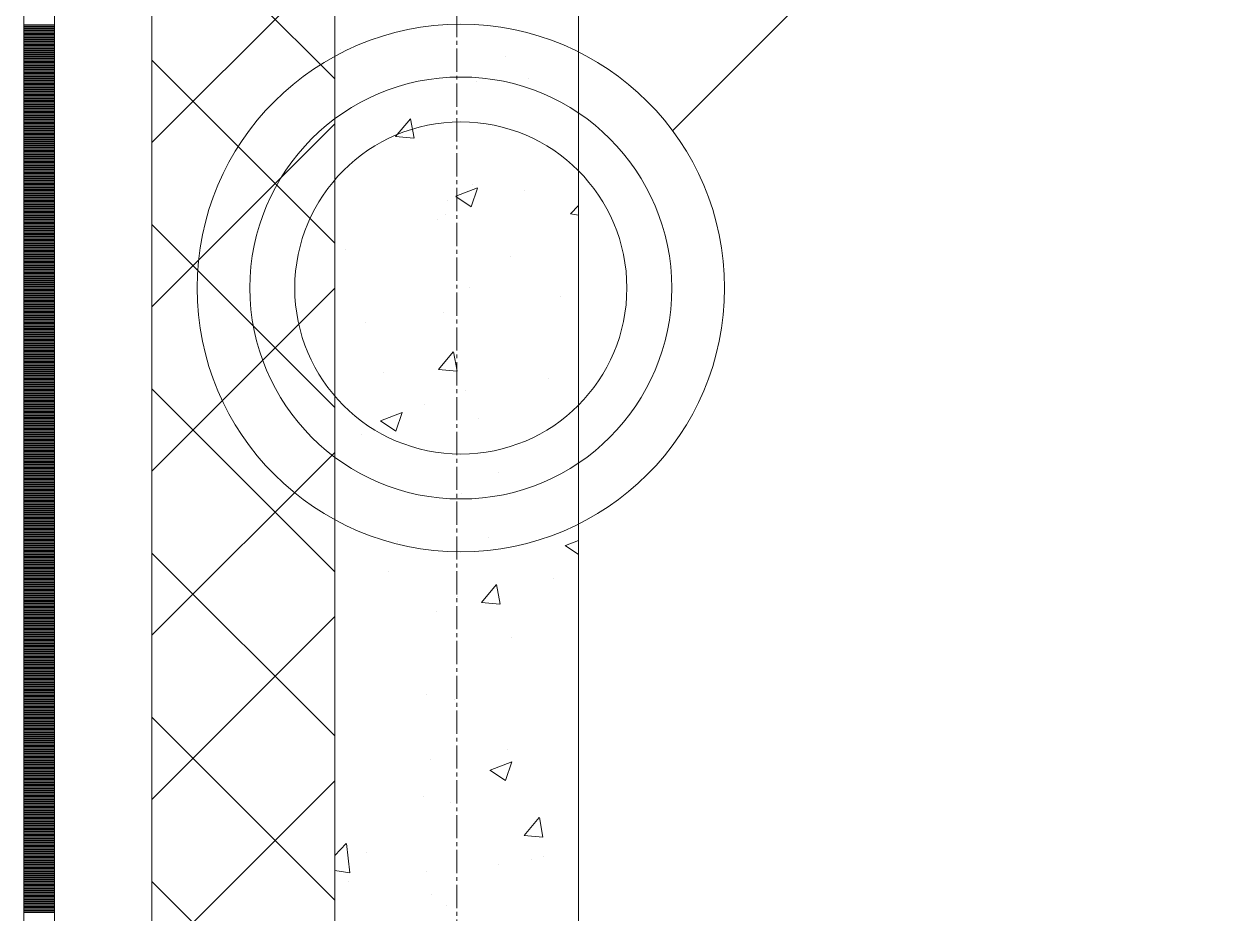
# Model space of a CAD drawing. Header units: millimetres. Extents: x 538266 to 1167394, y 114608 to 637157.
# Drawn here: x 828883 to 829864, y 137742 to 138472 of the extents above; entities that cross this region are included whole.
import ezdxf
from ezdxf.enums import TextEntityAlignment as Align

# ---------------------------------------------------------------- set-up
doc = ezdxf.new("R2010")
doc.units = ezdxf.units.MM
doc.linetypes.add('CENTER2', pattern=[28.575, 19.05, -3.175, 3.175, -3.175])
doc.linetypes.add('DASHED', pattern=[19.05, 12.7, -6.35])
doc.layers.get('Defpoints').update_dxf_attribs({"color": 140})
doc.layers.add('АР_Делит', color=120, linetype='Continuous', lineweight=0, plot=False)
for name, color, linetype, lineweight in [('АР_Стены ПЕНОблок', 52, 'Continuous', 20), ('АР_Тонкая', 254, 'Continuous', 5), ('АР_Утеплитель', 31, 'Continuous', 0), ('АР_Штриховка', 8, 'Continuous', 0)]:
    doc.layers.add(name, color=color, linetype=linetype, lineweight=lineweight)
doc.layers.add('РД_Оси_100', color=7, linetype='Continuous', lineweight=0, true_color=0x525252)
doc.layers.add('ФВ-5', color=7, linetype='Continuous')
doc.styles.add('style1', font='ARIALN.TTF')

# ---------------------------------------------------------------- blocks, each defined once
blk = doc.blocks.new('2_этаж')
at = {"layer": 'АР_Делит', "color": 18, "true_color": 0x000000}
for radius in [216.34, 173.04, 136.21]:
    blk.add_circle((672876.96, 138255.17), radius, dxfattribs=at)
at = {"layer": 'АР_Стены ПЕНОблок', "color": 18, "linetype": 'Continuous', "lineweight": 20, "true_color": 0x000000}
for p, q in [((672773.57, 213213.25), (672773.57, 137013.25)), ((672973.57, 137013.25), (672973.57, 213213.25))]:
    blk.add_line(p, q, dxfattribs=at)
at = {"layer": 'АР_Тонкая', "color": 18, "linetype": 'Continuous', "lineweight": 5, "true_color": 0x000000}
for p, q in [((672518.57, 213213.25), (672518.57, 137013.25)), ((672543.57, 213213.25), (672543.57, 137013.25)), ((672543.57, 137013.25), (672543.57, 213213.25)), ((672623.57, 137013.25), (672623.57, 213213.25))]:
    blk.add_line(p, q, dxfattribs=at)
at = {"layer": 'АР_Утеплитель', "color": 18, "linetype": 'Continuous', "lineweight": 0, "true_color": 0x000000}
for p, q in [((672623.57, 213213.25), (672623.57, 137013.25)), ((672773.57, 137013.25), (672773.57, 213213.25))]:
    blk.add_line(p, q, dxfattribs=at)
at = {"layer": 'АР_Штриховка', "color": 18, "linetype": 'Continuous', "lineweight": 0, "true_color": 0x000000}
for p, q in [((672773.57, 138426.62), (672623.57, 138576.62)), ((672623.57, 138374.48), (672773.57, 138524.48)), ((672518.57, 138471), (672543.57, 138471)), ((672518.57, 138470), (672543.57, 138470)), ((672518.57, 138469), (672543.57, 138469)), ((672518.57, 138468), (672543.57, 138468)), ((672518.57, 138467), (672543.57, 138467)), ((672518.57, 138466), (672543.57, 138466)), ((672518.57, 138465), (672543.57, 138465)), ((672518.57, 138464), (672543.57, 138464)), ((672518.57, 138463), (672543.57, 138463)), ((672518.57, 138462), (672543.57, 138462)), ((672518.57, 138461), (672543.57, 138461)), ((672518.57, 138460), (672543.57, 138460)), ((672518.57, 138459), (672543.57, 138459)), ((672518.57, 138458), (672543.57, 138458)), ((672518.57, 138457), (672543.57, 138457)), ((672518.57, 138456), (672543.57, 138456)), ((672518.57, 138455), (672543.57, 138455)), ((672518.57, 138454), (672543.57, 138454)), ((672518.57, 138453), (672543.57, 138453)), ((672518.57, 138452), (672543.57, 138452)), ((672518.57, 138451), (672543.57, 138451)), ((672518.57, 138450), (672543.57, 138450)), ((672518.57, 138449), (672543.57, 138449)), ((672518.57, 138448), (672543.57, 138448)), ((672518.57, 138447), (672543.57, 138447)), ((672777.97, 138450.9), (672777.97, 138450.9)), ((672518.57, 138446), (672543.57, 138446)), ((672518.57, 138445), (672543.57, 138445)), ((672518.57, 138444), (672543.57, 138444)), ((672518.57, 138443), (672543.57, 138443)), ((672518.57, 138442), (672543.57, 138442)), ((672518.57, 138441), (672543.57, 138441)), ((672518.57, 138440), (672543.57, 138440)), ((672518.57, 138439), (672543.57, 138439)), ((672518.57, 138438), (672543.57, 138438)), ((672518.57, 138437), (672543.57, 138437)), ((672773.57, 138291.91), (672623.57, 138441.91)), ((672913.56, 138445.17), (672913.56, 138445.17)), ((672518.57, 138436), (672543.57, 138436)), ((672518.57, 138435), (672543.57, 138435)), ((672518.57, 138434), (672543.57, 138434)), ((672518.57, 138433), (672543.57, 138433)), ((672518.57, 138432), (672543.57, 138432)), ((672518.57, 138431), (672543.57, 138431)), ((672518.57, 138430), (672543.57, 138430)), ((672518.57, 138429), (672543.57, 138429)), ((672518.57, 138428), (672543.57, 138428)), ((672518.57, 138427), (672543.57, 138427)), ((672932.47, 138427.32), (672932.47, 138427.32)), ((672518.57, 138426), (672543.57, 138426)), ((672518.57, 138425), (672543.57, 138425)), ((672518.57, 138424), (672543.57, 138424)), ((672518.57, 138423), (672543.57, 138423)), ((672518.57, 138422), (672543.57, 138422)), ((672518.57, 138421), (672543.57, 138421)), ((672518.57, 138420), (672543.57, 138420)), ((672518.57, 138419), (672543.57, 138419)), ((672518.57, 138418), (672543.57, 138418)), ((672518.57, 138417), (672543.57, 138417)), ((672889.96, 138424.82), (672889.96, 138424.82)), ((672908.97, 138425.41), (672908.97, 138425.41)), ((672518.57, 138416), (672543.57, 138416)), ((672518.57, 138415), (672543.57, 138415)), ((672518.57, 138414), (672543.57, 138414)), ((672518.57, 138413), (672543.57, 138413)), ((672518.57, 138412), (672543.57, 138412)), ((672518.57, 138411), (672543.57, 138411)), ((672518.57, 138410), (672543.57, 138410)), ((672518.57, 138409), (672543.57, 138409)), ((672518.57, 138408), (672543.57, 138408)), ((672518.57, 138407), (672543.57, 138407)), ((672518.57, 138406), (672543.57, 138406)), ((672518.57, 138405), (672543.57, 138405)), ((672518.57, 138404), (672543.57, 138404)), ((672518.57, 138403), (672543.57, 138403)), ((672518.57, 138402), (672543.57, 138402)), ((672518.57, 138401), (672543.57, 138401)), ((672518.57, 138400), (672543.57, 138400)), ((672518.57, 138399), (672543.57, 138399)), ((672518.57, 138398), (672543.57, 138398)), ((672518.57, 138397), (672543.57, 138397)), ((672518.57, 138396), (672543.57, 138396)), ((672518.57, 138395), (672543.57, 138395)), ((672518.57, 138394), (672543.57, 138394)), ((672518.57, 138393), (672543.57, 138393)), ((672518.57, 138392), (672543.57, 138392)), ((672518.57, 138391), (672543.57, 138391)), ((672518.57, 138390), (672543.57, 138390)), ((672518.57, 138389), (672543.57, 138389)), ((672518.57, 138388), (672543.57, 138388)), ((672623.57, 138239.78), (672773.57, 138389.78)), ((672823.32, 138379.36), (672835.57, 138393.96)), ((672838.63, 138378.06), (672835.69, 138393.98)), ((672518.57, 138387), (672543.57, 138387)), ((672518.57, 138386), (672543.57, 138386)), ((672518.57, 138385), (672543.57, 138385)), ((672518.57, 138384), (672543.57, 138384)), ((672518.57, 138383), (672543.57, 138383)), ((672518.57, 138382), (672543.57, 138382)), ((672518.57, 138381), (672543.57, 138381)), ((672518.57, 138380), (672543.57, 138380)), ((672518.57, 138379), (672543.57, 138379)), ((672518.57, 138378), (672543.57, 138378)), ((672823.32, 138379.36), (672838.5, 138378.03)), ((672518.57, 138377), (672543.57, 138377)), ((672518.57, 138376), (672543.57, 138376)), ((672518.57, 138375), (672543.57, 138375)), ((672518.57, 138374), (672543.57, 138374)), ((672518.57, 138373), (672543.57, 138373)), ((672518.57, 138372), (672543.57, 138372)), ((672518.57, 138371), (672543.57, 138371)), ((672518.57, 138370), (672543.57, 138370)), ((672518.57, 138369), (672543.57, 138369)), ((672518.57, 138368), (672543.57, 138368)), ((672518.57, 138367), (672543.57, 138367)), ((672518.57, 138366), (672543.57, 138366)), ((672518.57, 138365), (672543.57, 138365)), ((672518.57, 138364), (672543.57, 138364)), ((672518.57, 138363), (672543.57, 138363)), ((672518.57, 138362), (672543.57, 138362)), ((672518.57, 138361), (672543.57, 138361)), ((672518.57, 138360), (672543.57, 138360)), ((672518.57, 138359), (672543.57, 138359)), ((672518.57, 138358), (672543.57, 138358)), ((672518.57, 138357), (672543.57, 138357)), ((672518.57, 138356), (672543.57, 138356)), ((672518.57, 138355), (672543.57, 138355)), ((672518.57, 138354), (672543.57, 138354)), ((672518.57, 138353), (672543.57, 138353)), ((672518.57, 138352), (672543.57, 138352)), ((672518.57, 138351), (672543.57, 138351)), ((672518.57, 138350), (672543.57, 138350)), ((672518.57, 138349), (672543.57, 138349)), ((672518.57, 138348), (672543.57, 138348)), ((672518.57, 138347), (672543.57, 138347)), ((672518.57, 138346), (672543.57, 138346)), ((672518.57, 138345), (672543.57, 138345)), ((672518.57, 138344), (672543.57, 138344)), ((672518.57, 138343), (672543.57, 138343)), ((672518.57, 138342), (672543.57, 138342)), ((672518.57, 138341), (672543.57, 138341)), ((672518.57, 138340), (672543.57, 138340)), ((672518.57, 138339), (672543.57, 138339)), ((672886.87, 138340.27), (672886.87, 138340.27)), ((672518.57, 138338), (672543.57, 138338)), ((672518.57, 138337), (672543.57, 138337)), ((672518.57, 138336), (672543.57, 138336)), ((672518.57, 138335), (672543.57, 138335)), ((672518.57, 138334), (672543.57, 138334)), ((672518.57, 138333), (672543.57, 138333)), ((672518.57, 138332), (672543.57, 138332)), ((672518.57, 138331), (672543.57, 138331)), ((672518.57, 138330), (672543.57, 138330)), ((672518.57, 138329), (672543.57, 138329)), ((672872.87, 138330.32), (672885.5, 138321.8)), ((672872.92, 138330.44), (672890.71, 138337.27)), ((672885.51, 138321.79), (672890.66, 138337.14)), ((672929.24, 138335.51), (672929.24, 138335.51)), ((672518.57, 138328), (672543.57, 138328)), ((672518.57, 138327), (672543.57, 138327)), ((672518.57, 138326), (672543.57, 138326)), ((672518.57, 138325), (672543.57, 138325)), ((672518.57, 138324), (672543.57, 138324)), ((672518.57, 138323), (672543.57, 138323)), ((672518.57, 138322), (672543.57, 138322)), ((672518.57, 138321), (672543.57, 138321)), ((672518.57, 138320), (672543.57, 138320)), ((672518.57, 138319), (672543.57, 138319)), ((672865.65, 138327.14), (672865.65, 138327.14)), ((672966.97, 138315.94), (672973.57, 138322.82)), ((672518.57, 138318), (672543.57, 138318)), ((672518.57, 138317), (672543.57, 138317)), ((672518.57, 138316), (672543.57, 138316)), ((672518.57, 138315), (672543.57, 138315)), ((672518.57, 138314), (672543.57, 138314)), ((672518.57, 138313), (672543.57, 138313)), ((672518.57, 138312), (672543.57, 138312)), ((672518.57, 138311), (672543.57, 138311)), ((672518.57, 138310), (672543.57, 138310)), ((672857.85, 138311.09), (672857.85, 138311.09)), ((672864.1, 138315.38), (672864.1, 138315.38)), ((672967, 138315.88), (672973.57, 138314.86)), ((672518.57, 138309), (672543.57, 138309)), ((672518.57, 138308), (672543.57, 138308)), ((672518.57, 138307), (672543.57, 138307)), ((672518.57, 138306), (672543.57, 138306)), ((672518.57, 138305), (672543.57, 138305)), ((672518.57, 138304), (672543.57, 138304)), ((672518.57, 138303), (672543.57, 138303)), ((672518.57, 138302), (672543.57, 138302)), ((672518.57, 138301), (672543.57, 138301)), ((672518.57, 138300), (672543.57, 138300)), ((672773.57, 138157.21), (672623.57, 138307.21)), ((672518.57, 138299), (672543.57, 138299)), ((672518.57, 138298), (672543.57, 138298)), ((672518.57, 138297), (672543.57, 138297)), ((672518.57, 138296), (672543.57, 138296)), ((672518.57, 138295), (672543.57, 138295)), ((672518.57, 138294), (672543.57, 138294)), ((672518.57, 138293), (672543.57, 138293)), ((672518.57, 138292), (672543.57, 138292)), ((672518.57, 138291), (672543.57, 138291)), ((672518.57, 138290), (672543.57, 138290)), ((672518.57, 138289), (672543.57, 138289)), ((672518.57, 138288), (672543.57, 138288)), ((672518.57, 138287), (672543.57, 138287)), ((672518.57, 138286), (672543.57, 138286)), ((672518.57, 138285), (672543.57, 138285)), ((672518.57, 138284), (672543.57, 138284)), ((672518.57, 138283), (672543.57, 138283)), ((672518.57, 138282), (672543.57, 138282)), ((672518.57, 138281), (672543.57, 138281)), ((672518.57, 138280), (672543.57, 138280)), ((672782.06, 138286.99), (672782.06, 138286.99)), ((672917.65, 138281.26), (672917.65, 138281.26)), ((672518.57, 138279), (672543.57, 138279)), ((672518.57, 138278), (672543.57, 138278)), ((672518.57, 138277), (672543.57, 138277)), ((672518.57, 138276), (672543.57, 138276)), ((672518.57, 138275), (672543.57, 138275)), ((672518.57, 138274), (672543.57, 138274)), ((672518.57, 138273), (672543.57, 138273)), ((672518.57, 138272), (672543.57, 138272)), ((672518.57, 138271), (672543.57, 138271)), ((672518.57, 138270), (672543.57, 138270)), ((672518.57, 138269), (672543.57, 138269)), ((672518.57, 138268), (672543.57, 138268)), ((672518.57, 138267), (672543.57, 138267)), ((672518.57, 138266), (672543.57, 138266)), ((672518.57, 138265), (672543.57, 138265)), ((672518.57, 138264), (672543.57, 138264)), ((672518.57, 138263), (672543.57, 138263)), ((672518.57, 138262), (672543.57, 138262)), ((672518.57, 138261), (672543.57, 138261)), ((672518.57, 138260), (672543.57, 138260)), ((672518.57, 138259), (672543.57, 138259)), ((672518.57, 138258), (672543.57, 138258)), ((672518.57, 138257), (672543.57, 138257)), ((672518.57, 138256), (672543.57, 138256)), ((672518.57, 138255), (672543.57, 138255)), ((672518.57, 138254), (672543.57, 138254)), ((672518.57, 138253), (672543.57, 138253)), ((672518.57, 138252), (672543.57, 138252)), ((672518.57, 138251), (672543.57, 138251)), ((672623.57, 138105.07), (672773.57, 138255.07)), ((672883.78, 138255.71), (672883.78, 138255.71)), ((672518.57, 138250), (672543.57, 138250)), ((672518.57, 138249), (672543.57, 138249)), ((672518.57, 138248), (672543.57, 138248)), ((672518.57, 138247), (672543.57, 138247)), ((672518.57, 138246), (672543.57, 138246)), ((672518.57, 138245), (672543.57, 138245)), ((672518.57, 138244), (672543.57, 138244)), ((672518.57, 138243), (672543.57, 138243)), ((672518.57, 138242), (672543.57, 138242)), ((672518.57, 138241), (672543.57, 138241)), ((672958.62, 138248), (672958.62, 138248)), ((672518.57, 138240), (672543.57, 138240)), ((672518.57, 138239), (672543.57, 138239)), ((672518.57, 138238), (672543.57, 138238)), ((672518.57, 138237), (672543.57, 138237)), ((672518.57, 138236), (672543.57, 138236)), ((672518.57, 138235), (672543.57, 138235)), ((672518.57, 138234), (672543.57, 138234)), ((672518.57, 138233), (672543.57, 138233)), ((672518.57, 138232), (672543.57, 138232)), ((672518.57, 138231), (672543.57, 138231)), ((672862.42, 138235.33), (672862.42, 138235.33)), ((672518.57, 138230), (672543.57, 138230)), ((672518.57, 138229), (672543.57, 138229)), ((672518.57, 138228), (672543.57, 138228)), ((672518.57, 138227), (672543.57, 138227)), ((672518.57, 138226), (672543.57, 138226)), ((672518.57, 138225), (672543.57, 138225)), ((672518.57, 138224), (672543.57, 138224)), ((672518.57, 138223), (672543.57, 138223)), ((672518.57, 138222), (672543.57, 138222)), ((672518.57, 138221), (672543.57, 138221)), ((672798.83, 138226.96), (672798.83, 138226.96)), ((672518.57, 138220), (672543.57, 138220)), ((672518.57, 138219), (672543.57, 138219)), ((672518.57, 138218), (672543.57, 138218)), ((672518.57, 138217), (672543.57, 138217)), ((672518.57, 138216), (672543.57, 138216)), ((672518.57, 138215), (672543.57, 138215)), ((672518.57, 138214), (672543.57, 138214)), ((672518.57, 138213), (672543.57, 138213)), ((672518.57, 138212), (672543.57, 138212)), ((672518.57, 138211), (672543.57, 138211)), ((672518.57, 138210), (672543.57, 138210)), ((672518.57, 138209), (672543.57, 138209)), ((672518.57, 138208), (672543.57, 138208)), ((672518.57, 138207), (672543.57, 138207)), ((672518.57, 138206), (672543.57, 138206)), ((672518.57, 138205), (672543.57, 138205)), ((672518.57, 138204), (672543.57, 138204)), ((672518.57, 138203), (672543.57, 138203)), ((672518.57, 138202), (672543.57, 138202)), ((672858.56, 138188.31), (672870.81, 138202.9)), ((672873.87, 138187), (672870.94, 138202.92)), ((672518.57, 138201), (672543.57, 138201)), ((672518.57, 138200), (672543.57, 138200)), ((672518.57, 138199), (672543.57, 138199)), ((672518.57, 138198), (672543.57, 138198)), ((672518.57, 138197), (672543.57, 138197)), ((672518.57, 138196), (672543.57, 138196)), ((672518.57, 138195), (672543.57, 138195)), ((672518.57, 138194), (672543.57, 138194)), ((672518.57, 138193), (672543.57, 138193)), ((672518.57, 138192), (672543.57, 138192)), ((672518.57, 138191), (672543.57, 138191)), ((672518.57, 138190), (672543.57, 138190)), ((672518.57, 138189), (672543.57, 138189)), ((672518.57, 138188), (672543.57, 138188)), ((672518.57, 138187), (672543.57, 138187)), ((672518.57, 138186), (672543.57, 138186)), ((672518.57, 138185), (672543.57, 138185)), ((672518.57, 138184), (672543.57, 138184)), ((672518.57, 138183), (672543.57, 138183)), ((672518.57, 138182), (672543.57, 138182)), ((672813.57, 138186.27), (672813.57, 138186.27)), ((672858.56, 138188.3), (672873.75, 138186.97)), ((672518.57, 138181), (672543.57, 138181)), ((672518.57, 138180), (672543.57, 138180)), ((672518.57, 138179), (672543.57, 138179)), ((672518.57, 138178), (672543.57, 138178)), ((672518.57, 138177), (672543.57, 138177)), ((672518.57, 138176), (672543.57, 138176)), ((672518.57, 138175), (672543.57, 138175)), ((672518.57, 138174), (672543.57, 138174)), ((672518.57, 138173), (672543.57, 138173)), ((672518.57, 138172), (672543.57, 138172)), ((672773.57, 138022.51), (672623.57, 138172.51)), ((672949.16, 138180.54), (672949.16, 138180.54)), ((672518.57, 138171), (672543.57, 138171)), ((672518.57, 138170), (672543.57, 138170)), ((672518.57, 138169), (672543.57, 138169)), ((672518.57, 138168), (672543.57, 138168)), ((672518.57, 138167), (672543.57, 138167)), ((672518.57, 138166), (672543.57, 138166)), ((672518.57, 138165), (672543.57, 138165)), ((672518.57, 138164), (672543.57, 138164)), ((672518.57, 138163), (672543.57, 138163)), ((672518.57, 138162), (672543.57, 138162)), ((672880.69, 138171.16), (672880.69, 138171.16)), ((672518.57, 138161), (672543.57, 138161)), ((672518.57, 138160), (672543.57, 138160)), ((672518.57, 138159), (672543.57, 138159)), ((672518.57, 138158), (672543.57, 138158)), ((672518.57, 138157), (672543.57, 138157)), ((672518.57, 138156), (672543.57, 138156)), ((672518.57, 138155), (672543.57, 138155)), ((672518.57, 138154), (672543.57, 138154)), ((672518.57, 138153), (672543.57, 138153)), ((672811.12, 138146.25), (672828.91, 138153.08)), ((672823.71, 138137.61), (672828.86, 138152.96)), ((672847.36, 138159.54), (672847.36, 138159.54)), ((672518.57, 138152), (672543.57, 138152)), ((672518.57, 138151), (672543.57, 138151)), ((672518.57, 138150), (672543.57, 138150)), ((672518.57, 138149), (672543.57, 138149)), ((672518.57, 138148), (672543.57, 138148)), ((672518.57, 138147), (672543.57, 138147)), ((672518.57, 138146), (672543.57, 138146)), ((672518.57, 138145), (672543.57, 138145)), ((672518.57, 138144), (672543.57, 138144)), ((672518.57, 138143), (672543.57, 138143)), ((672811.07, 138146.13), (672823.7, 138137.61)), ((672891.8, 138147.81), (672891.8, 138147.81)), ((672518.57, 138142), (672543.57, 138142)), ((672518.57, 138141), (672543.57, 138141)), ((672518.57, 138140), (672543.57, 138140)), ((672518.57, 138139), (672543.57, 138139)), ((672518.57, 138138), (672543.57, 138138)), ((672518.57, 138137), (672543.57, 138137)), ((672518.57, 138136), (672543.57, 138136)), ((672518.57, 138135), (672543.57, 138135)), ((672518.57, 138134), (672543.57, 138134)), ((672518.57, 138133), (672543.57, 138133)), ((672795.6, 138135.15), (672795.6, 138135.15)), ((672518.57, 138132), (672543.57, 138132)), ((672518.57, 138131), (672543.57, 138131)), ((672518.57, 138130), (672543.57, 138130)), ((672518.57, 138129), (672543.57, 138129)), ((672518.57, 138128), (672543.57, 138128)), ((672518.57, 138127), (672543.57, 138127)), ((672518.57, 138126), (672543.57, 138126)), ((672518.57, 138125), (672543.57, 138125)), ((672518.57, 138124), (672543.57, 138124)), ((672518.57, 138123), (672543.57, 138123)), ((672518.57, 138122), (672543.57, 138122)), ((672518.57, 138121), (672543.57, 138121)), ((672518.57, 138120), (672543.57, 138120)), ((672518.57, 138119), (672543.57, 138119)), ((672518.57, 138118), (672543.57, 138118)), ((672518.57, 138117), (672543.57, 138117)), ((672518.57, 138116), (672543.57, 138116)), ((672518.57, 138115), (672543.57, 138115)), ((672518.57, 138114), (672543.57, 138114)), ((672518.57, 138113), (672543.57, 138113)), ((672623.57, 137970.37), (672773.57, 138120.37)), ((672518.57, 138112), (672543.57, 138112)), ((672518.57, 138111), (672543.57, 138111)), ((672518.57, 138110), (672543.57, 138110)), ((672518.57, 138109), (672543.57, 138109)), ((672518.57, 138108), (672543.57, 138108)), ((672518.57, 138107), (672543.57, 138107)), ((672518.57, 138106), (672543.57, 138106)), ((672518.57, 138105), (672543.57, 138105)), ((672518.57, 138104), (672543.57, 138104)), ((672518.57, 138103), (672543.57, 138103)), ((672908.22, 138103.77), (672908.22, 138103.77)), ((672518.57, 138102), (672543.57, 138102)), ((672518.57, 138101), (672543.57, 138101)), ((672518.57, 138100), (672543.57, 138100)), ((672518.57, 138099), (672543.57, 138099)), ((672518.57, 138098), (672543.57, 138098)), ((672518.57, 138097), (672543.57, 138097)), ((672518.57, 138096), (672543.57, 138096)), ((672518.57, 138095), (672543.57, 138095)), ((672518.57, 138094), (672543.57, 138094)), ((672518.57, 138093), (672543.57, 138093)), ((672518.57, 138092), (672543.57, 138092)), ((672518.57, 138091), (672543.57, 138091)), ((672518.57, 138090), (672543.57, 138090)), ((672518.57, 138089), (672543.57, 138089)), ((672518.57, 138088), (672543.57, 138088)), ((672518.57, 138087), (672543.57, 138087)), ((672518.57, 138086), (672543.57, 138086)), ((672518.57, 138085), (672543.57, 138085)), ((672518.57, 138084), (672543.57, 138084)), ((672877.6, 138086.6), (672877.6, 138086.6)), ((672518.57, 138083), (672543.57, 138083)), ((672518.57, 138082), (672543.57, 138082)), ((672518.57, 138081), (672543.57, 138081)), ((672518.57, 138080), (672543.57, 138080)), ((672518.57, 138079), (672543.57, 138079)), ((672518.57, 138078), (672543.57, 138078)), ((672518.57, 138077), (672543.57, 138077)), ((672518.57, 138076), (672543.57, 138076)), ((672518.57, 138075), (672543.57, 138075)), ((672518.57, 138074), (672543.57, 138074)), ((672518.57, 138073), (672543.57, 138073)), ((672518.57, 138072), (672543.57, 138072)), ((672518.57, 138071), (672543.57, 138071)), ((672518.57, 138070), (672543.57, 138070)), ((672518.57, 138069), (672543.57, 138069)), ((672518.57, 138068), (672543.57, 138068)), ((672518.57, 138067), (672543.57, 138067)), ((672518.57, 138066), (672543.57, 138066)), ((672518.57, 138065), (672543.57, 138065)), ((672518.57, 138064), (672543.57, 138064)), ((672518.57, 138063), (672543.57, 138063)), ((672518.57, 138062), (672543.57, 138062)), ((672518.57, 138061), (672543.57, 138061)), ((672518.57, 138060), (672543.57, 138060)), ((672518.57, 138059), (672543.57, 138059)), ((672518.57, 138058), (672543.57, 138058)), ((672518.57, 138057), (672543.57, 138057)), ((672518.57, 138056), (672543.57, 138056)), ((672518.57, 138055), (672543.57, 138055)), ((672518.57, 138054), (672543.57, 138054)), ((672518.57, 138053), (672543.57, 138053)), ((672518.57, 138052), (672543.57, 138052)), ((672518.57, 138051), (672543.57, 138051)), ((672518.57, 138050), (672543.57, 138050)), ((672518.57, 138049), (672543.57, 138049)), ((672518.57, 138048), (672543.57, 138048)), ((672518.57, 138047), (672543.57, 138047)), ((672518.57, 138046), (672543.57, 138046)), ((672518.57, 138045), (672543.57, 138045)), ((672824.98, 138047.63), (672824.98, 138047.63)), ((672899.69, 138050.74), (672899.69, 138050.74)), ((672962.74, 138043.99), (672973.57, 138048.15)), ((672518.57, 138044), (672543.57, 138044)), ((672518.57, 138043), (672543.57, 138043)), ((672518.57, 138042), (672543.57, 138042)), ((672518.57, 138041), (672543.57, 138041)), ((672518.57, 138040), (672543.57, 138040)), ((672518.57, 138039), (672543.57, 138039)), ((672518.57, 138038), (672543.57, 138038)), ((672518.57, 138037), (672543.57, 138037)), ((672518.57, 138036), (672543.57, 138036)), ((672518.57, 138035), (672543.57, 138035)), ((672773.57, 137887.8), (672623.57, 138037.8)), ((672962.68, 138043.87), (672973.57, 138036.52)), ((672518.57, 138034), (672543.57, 138034)), ((672518.57, 138033), (672543.57, 138033)), ((672518.57, 138032), (672543.57, 138032)), ((672518.57, 138031), (672543.57, 138031)), ((672518.57, 138030), (672543.57, 138030)), ((672518.57, 138029), (672543.57, 138029)), ((672518.57, 138028), (672543.57, 138028)), ((672518.57, 138027), (672543.57, 138027)), ((672518.57, 138026), (672543.57, 138026)), ((672518.57, 138025), (672543.57, 138025)), ((672518.57, 138024), (672543.57, 138024)), ((672518.57, 138023), (672543.57, 138023)), ((672518.57, 138022), (672543.57, 138022)), ((672518.57, 138021), (672543.57, 138021)), ((672518.57, 138020), (672543.57, 138020)), ((672518.57, 138019), (672543.57, 138019)), ((672518.57, 138018), (672543.57, 138018)), ((672518.57, 138017), (672543.57, 138017)), ((672518.57, 138016), (672543.57, 138016)), ((672518.57, 138015), (672543.57, 138015)), ((672817.66, 138022.35), (672817.66, 138022.35)), ((672953.25, 138016.63), (672953.25, 138016.63)), ((672518.57, 138014), (672543.57, 138014)), ((672518.57, 138013), (672543.57, 138013)), ((672518.57, 138012), (672543.57, 138012)), ((672518.57, 138011), (672543.57, 138011)), ((672518.57, 138010), (672543.57, 138010)), ((672518.57, 138009), (672543.57, 138009)), ((672518.57, 138008), (672543.57, 138008)), ((672518.57, 138007), (672543.57, 138007)), ((672518.57, 138006), (672543.57, 138006)), ((672518.57, 138005), (672543.57, 138005)), ((672893.81, 137997.25), (672906.05, 138011.84)), ((672909.12, 137995.94), (672906.18, 138011.86)), ((672518.57, 138004), (672543.57, 138004)), ((672518.57, 138003), (672543.57, 138003)), ((672518.57, 138002), (672543.57, 138002)), ((672518.57, 138001), (672543.57, 138001)), ((672518.57, 138000), (672543.57, 138000)), ((672518.57, 137999), (672543.57, 137999)), ((672518.57, 137998), (672543.57, 137998)), ((672518.57, 137997), (672543.57, 137997)), ((672518.57, 137996), (672543.57, 137996)), ((672874.51, 138002.05), (672874.51, 138002.05)), ((672893.81, 137997.25), (672908.99, 137995.92)), ((672518.57, 137995), (672543.57, 137995)), ((672518.57, 137994), (672543.57, 137994)), ((672518.57, 137993), (672543.57, 137993)), ((672518.57, 137992), (672543.57, 137992)), ((672518.57, 137991), (672543.57, 137991)), ((672518.57, 137990), (672543.57, 137990)), ((672518.57, 137989), (672543.57, 137989)), ((672518.57, 137988), (672543.57, 137988)), ((672518.57, 137987), (672543.57, 137987)), ((672518.57, 137986), (672543.57, 137986)), ((672623.57, 137835.67), (672773.57, 137985.67)), ((672857.1, 137989.45), (672857.1, 137989.45)), ((672518.57, 137985), (672543.57, 137985)), ((672518.57, 137984), (672543.57, 137984)), ((672518.57, 137983), (672543.57, 137983)), ((672518.57, 137982), (672543.57, 137982)), ((672518.57, 137981), (672543.57, 137981)), ((672518.57, 137980), (672543.57, 137980)), ((672518.57, 137979), (672543.57, 137979)), ((672518.57, 137978), (672543.57, 137978)), ((672518.57, 137977), (672543.57, 137977)), ((672518.57, 137976), (672543.57, 137976)), ((672518.57, 137975), (672543.57, 137975)), ((672518.57, 137974), (672543.57, 137974)), ((672518.57, 137973), (672543.57, 137973)), ((672518.57, 137972), (672543.57, 137972)), ((672518.57, 137971), (672543.57, 137971)), ((672518.57, 137970), (672543.57, 137970)), ((672518.57, 137969), (672543.57, 137969)), ((672518.57, 137968), (672543.57, 137968)), ((672518.57, 137967), (672543.57, 137967)), ((672518.57, 137966), (672543.57, 137966)), ((672918.57, 137968.57), (672918.57, 137968.57)), ((672518.57, 137965), (672543.57, 137965)), ((672518.57, 137964), (672543.57, 137964)), ((672518.57, 137963), (672543.57, 137963)), ((672518.57, 137962), (672543.57, 137962)), ((672518.57, 137961), (672543.57, 137961)), ((672518.57, 137960), (672543.57, 137960)), ((672518.57, 137959), (672543.57, 137959)), ((672518.57, 137958), (672543.57, 137958)), ((672518.57, 137957), (672543.57, 137957)), ((672518.57, 137956), (672543.57, 137956)), ((672518.57, 137955), (672543.57, 137955)), ((672518.57, 137954), (672543.57, 137954)), ((672518.57, 137953), (672543.57, 137953)), ((672518.57, 137952), (672543.57, 137952)), ((672518.57, 137951), (672543.57, 137951)), ((672518.57, 137950), (672543.57, 137950)), ((672518.57, 137949), (672543.57, 137949)), ((672518.57, 137948), (672543.57, 137948)), ((672518.57, 137947), (672543.57, 137947)), ((672518.57, 137946), (672543.57, 137946)), ((672518.57, 137945), (672543.57, 137945)), ((672518.57, 137944), (672543.57, 137944)), ((672518.57, 137943), (672543.57, 137943)), ((672518.57, 137942), (672543.57, 137942)), ((672518.57, 137941), (672543.57, 137941)), ((672518.57, 137940), (672543.57, 137940)), ((672518.57, 137939), (672543.57, 137939)), ((672518.57, 137938), (672543.57, 137938)), ((672518.57, 137937), (672543.57, 137937)), ((672518.57, 137936), (672543.57, 137936)), ((672518.57, 137935), (672543.57, 137935)), ((672518.57, 137934), (672543.57, 137934)), ((672518.57, 137933), (672543.57, 137933)), ((672518.57, 137932), (672543.57, 137932)), ((672518.57, 137931), (672543.57, 137931)), ((672518.57, 137930), (672543.57, 137930)), ((672518.57, 137929), (672543.57, 137929)), ((672518.57, 137928), (672543.57, 137928)), ((672518.57, 137927), (672543.57, 137927)), ((672518.57, 137926), (672543.57, 137926)), ((672518.57, 137925), (672543.57, 137925)), ((672518.57, 137924), (672543.57, 137924)), ((672518.57, 137923), (672543.57, 137923)), ((672518.57, 137922), (672543.57, 137922)), ((672518.57, 137921), (672543.57, 137921)), ((672518.57, 137920), (672543.57, 137920)), ((672518.57, 137919), (672543.57, 137919)), ((672518.57, 137918), (672543.57, 137918)), ((672518.57, 137917), (672543.57, 137917)), ((672849.16, 137921.63), (672849.16, 137921.63)), ((672871.43, 137917.49), (672871.43, 137917.49)), ((672518.57, 137916), (672543.57, 137916)), ((672518.57, 137915), (672543.57, 137915)), ((672518.57, 137914), (672543.57, 137914)), ((672518.57, 137913), (672543.57, 137913)), ((672518.57, 137912), (672543.57, 137912)), ((672518.57, 137911), (672543.57, 137911)), ((672518.57, 137910), (672543.57, 137910)), ((672518.57, 137909), (672543.57, 137909)), ((672518.57, 137908), (672543.57, 137908)), ((672518.57, 137907), (672543.57, 137907)), ((672518.57, 137906), (672543.57, 137906)), ((672518.57, 137905), (672543.57, 137905)), ((672518.57, 137904), (672543.57, 137904)), ((672518.57, 137903), (672543.57, 137903)), ((672518.57, 137902), (672543.57, 137902)), ((672518.57, 137901), (672543.57, 137901)), ((672518.57, 137900), (672543.57, 137900)), ((672518.57, 137899), (672543.57, 137899)), ((672518.57, 137898), (672543.57, 137898)), ((672518.57, 137897), (672543.57, 137897)), ((672773.57, 137753.1), (672623.57, 137903.1)), ((672518.57, 137896), (672543.57, 137896)), ((672518.57, 137895), (672543.57, 137895)), ((672518.57, 137894), (672543.57, 137894)), ((672518.57, 137893), (672543.57, 137893)), ((672518.57, 137892), (672543.57, 137892)), ((672518.57, 137891), (672543.57, 137891)), ((672518.57, 137890), (672543.57, 137890)), ((672518.57, 137889), (672543.57, 137889)), ((672518.57, 137888), (672543.57, 137888)), ((672518.57, 137887), (672543.57, 137887)), ((672518.57, 137886), (672543.57, 137886)), ((672518.57, 137885), (672543.57, 137885)), ((672518.57, 137884), (672543.57, 137884)), ((672518.57, 137883), (672543.57, 137883)), ((672518.57, 137882), (672543.57, 137882)), ((672518.57, 137881), (672543.57, 137881)), ((672518.57, 137880), (672543.57, 137880)), ((672518.57, 137879), (672543.57, 137879)), ((672518.57, 137878), (672543.57, 137878)), ((672518.57, 137877), (672543.57, 137877)), ((672518.57, 137876), (672543.57, 137876)), ((672518.57, 137875), (672543.57, 137875)), ((672518.57, 137874), (672543.57, 137874)), ((672518.57, 137873), (672543.57, 137873)), ((672518.57, 137872), (672543.57, 137872)), ((672518.57, 137871), (672543.57, 137871)), ((672518.57, 137870), (672543.57, 137870)), ((672518.57, 137869), (672543.57, 137869)), ((672518.57, 137868), (672543.57, 137868)), ((672851.75, 137868.39), (672851.75, 137868.39)), ((672915.34, 137876.76), (672915.34, 137876.76)), ((672518.57, 137867), (672543.57, 137867)), ((672518.57, 137866), (672543.57, 137866)), ((672518.57, 137865), (672543.57, 137865)), ((672518.57, 137864), (672543.57, 137864)), ((672518.57, 137863), (672543.57, 137863)), ((672518.57, 137862), (672543.57, 137862)), ((672518.57, 137861), (672543.57, 137861)), ((672518.57, 137860), (672543.57, 137860)), ((672518.57, 137859), (672543.57, 137859)), ((672518.57, 137858), (672543.57, 137858)), ((672900.88, 137859.68), (672913.51, 137851.16)), ((672900.93, 137859.8), (672918.72, 137866.63)), ((672913.52, 137851.15), (672918.67, 137866.5)), ((672518.57, 137857), (672543.57, 137857)), ((672518.57, 137856), (672543.57, 137856)), ((672518.57, 137855), (672543.57, 137855)), ((672518.57, 137854), (672543.57, 137854)), ((672518.57, 137853), (672543.57, 137853)), ((672518.57, 137852), (672543.57, 137852)), ((672518.57, 137851), (672543.57, 137851)), ((672518.57, 137850), (672543.57, 137850)), ((672518.57, 137849), (672543.57, 137849)), ((672518.57, 137848), (672543.57, 137848)), ((672623.57, 137700.96), (672773.57, 137850.96)), ((672518.57, 137847), (672543.57, 137847)), ((672518.57, 137846), (672543.57, 137846)), ((672518.57, 137845), (672543.57, 137845)), ((672518.57, 137844), (672543.57, 137844)), ((672518.57, 137843), (672543.57, 137843)), ((672518.57, 137842), (672543.57, 137842)), ((672518.57, 137841), (672543.57, 137841)), ((672518.57, 137840), (672543.57, 137840)), ((672518.57, 137839), (672543.57, 137839)), ((672518.57, 137838), (672543.57, 137838)), ((672518.57, 137837), (672543.57, 137837)), ((672518.57, 137836), (672543.57, 137836)), ((672518.57, 137835), (672543.57, 137835)), ((672518.57, 137834), (672543.57, 137834)), ((672518.57, 137833), (672543.57, 137833)), ((672518.57, 137832), (672543.57, 137832)), ((672518.57, 137831), (672543.57, 137831)), ((672518.57, 137830), (672543.57, 137830)), ((672518.57, 137829), (672543.57, 137829)), ((672846.61, 137837.9), (672846.61, 137837.9)), ((672868.34, 137832.94), (672868.34, 137832.94)), ((672518.57, 137828), (672543.57, 137828)), ((672518.57, 137827), (672543.57, 137827)), ((672518.57, 137826), (672543.57, 137826)), ((672518.57, 137825), (672543.57, 137825)), ((672518.57, 137824), (672543.57, 137824)), ((672518.57, 137823), (672543.57, 137823)), ((672518.57, 137822), (672543.57, 137822)), ((672518.57, 137821), (672543.57, 137821)), ((672518.57, 137820), (672543.57, 137820)), ((672518.57, 137819), (672543.57, 137819)), ((672929.05, 137806.19), (672941.3, 137820.79)), ((672944.36, 137804.88), (672941.42, 137820.81)), ((672518.57, 137818), (672543.57, 137818)), ((672518.57, 137817), (672543.57, 137817)), ((672518.57, 137816), (672543.57, 137816)), ((672518.57, 137815), (672543.57, 137815)), ((672518.57, 137814), (672543.57, 137814)), ((672518.57, 137813), (672543.57, 137813)), ((672518.57, 137812), (672543.57, 137812)), ((672518.57, 137811), (672543.57, 137811)), ((672518.57, 137810), (672543.57, 137810)), ((672518.57, 137809), (672543.57, 137809)), ((672518.57, 137808), (672543.57, 137808)), ((672518.57, 137807), (672543.57, 137807)), ((672518.57, 137806), (672543.57, 137806)), ((672518.57, 137805), (672543.57, 137805)), ((672518.57, 137804), (672543.57, 137804)), ((672518.57, 137803), (672543.57, 137803)), ((672518.57, 137802), (672543.57, 137802)), ((672518.57, 137801), (672543.57, 137801)), ((672518.57, 137800), (672543.57, 137800)), ((672518.57, 137799), (672543.57, 137799)), ((672773.57, 137789.81), (672783.02, 137799.66)), ((672785.87, 137775.55), (672783.06, 137799.67)), ((672929.05, 137806.19), (672944.23, 137804.86)), ((672518.57, 137798), (672543.57, 137798)), ((672518.57, 137797), (672543.57, 137797)), ((672518.57, 137796), (672543.57, 137796)), ((672518.57, 137795), (672543.57, 137795)), ((672518.57, 137794), (672543.57, 137794)), ((672518.57, 137793), (672543.57, 137793)), ((672518.57, 137792), (672543.57, 137792)), ((672518.57, 137791), (672543.57, 137791)), ((672518.57, 137790), (672543.57, 137790)), ((672518.57, 137789), (672543.57, 137789)), ((672799.7, 137791.84), (672799.7, 137791.84)), ((672944.72, 137789.25), (672944.72, 137789.25)), ((672518.57, 137788), (672543.57, 137788)), ((672518.57, 137787), (672543.57, 137787)), ((672518.57, 137786), (672543.57, 137786)), ((672518.57, 137785), (672543.57, 137785)), ((672518.57, 137784), (672543.57, 137784)), ((672518.57, 137783), (672543.57, 137783)), ((672518.57, 137782), (672543.57, 137782)), ((672518.57, 137781), (672543.57, 137781)), ((672518.57, 137780), (672543.57, 137780)), ((672907.48, 137782.13), (672907.48, 137782.13)), ((672935.29, 137786.11), (672935.29, 137786.11)), ((672518.57, 137779), (672543.57, 137779)), ((672518.57, 137778), (672543.57, 137778)), ((672518.57, 137777), (672543.57, 137777)), ((672518.57, 137776), (672543.57, 137776)), ((672518.57, 137775), (672543.57, 137775)), ((672518.57, 137774), (672543.57, 137774)), ((672518.57, 137773), (672543.57, 137773)), ((672518.57, 137772), (672543.57, 137772)), ((672518.57, 137771), (672543.57, 137771)), ((672518.57, 137770), (672543.57, 137770)), ((672773.57, 137777.38), (672785.86, 137775.48)), ((672848.52, 137776.58), (672848.52, 137776.58)), ((672518.57, 137769), (672543.57, 137769)), ((672518.57, 137768), (672543.57, 137768)), ((672518.57, 137767), (672543.57, 137767)), ((672518.57, 137766), (672543.57, 137766)), ((672518.57, 137765), (672543.57, 137765)), ((672518.57, 137764), (672543.57, 137764)), ((672518.57, 137763), (672543.57, 137763)), ((672518.57, 137762), (672543.57, 137762)), ((672518.57, 137761), (672543.57, 137761)), ((672518.57, 137760), (672543.57, 137760)), ((672773.57, 137618.39), (672623.57, 137768.39)), ((672784.93, 137768.21), (672784.93, 137768.21)), ((672518.57, 137759), (672543.57, 137759)), ((672518.57, 137758), (672543.57, 137758)), ((672518.57, 137757), (672543.57, 137757)), ((672518.57, 137756), (672543.57, 137756)), ((672518.57, 137755), (672543.57, 137755)), ((672518.57, 137754), (672543.57, 137754)), ((672518.57, 137753), (672543.57, 137753)), ((672518.57, 137752), (672543.57, 137752)), ((672518.57, 137751), (672543.57, 137751)), ((672518.57, 137750), (672543.57, 137750)), ((672853.25, 137757.72), (672853.25, 137757.72)), ((672518.57, 137749), (672543.57, 137749)), ((672518.57, 137748), (672543.57, 137748)), ((672518.57, 137747), (672543.57, 137747)), ((672518.57, 137746), (672543.57, 137746)), ((672518.57, 137745), (672543.57, 137745)), ((672518.57, 137744), (672543.57, 137744)), ((672518.57, 137743), (672543.57, 137743)), ((672865.25, 137748.38), (672865.25, 137748.38))]:
    blk.add_line(p, q, dxfattribs=at)
at = {"layer": 'Defpoints', "color": 18, "true_color": 0x000000, "style": 'style1'}
for p in [(677970.57, 219836.39), (678101.19, 211681.39)]:
    blk.add_attdef('АР-ПОМЕЩЕНИЕ:НАИМЕНОВАНИЕ', text='', height=100, dxfattribs=at).set_placement(p, align=Align.MIDDLE)
blk = doc.blocks.new('СОШ_2200_АР_ОСИ_М100_28.05.24')
at = {"layer": 'АР_Делит', "color": 251, "linetype": 'DASHED', "true_color": 0x636466}
blk.add_lwpolyline([(114955, 135155), (114955, -355), (93595.036, -355), (93595.036, 13855), (94145, 13855), (94145, 68320), (66055, 68320), (66055, 13857.73), (83455, 13857.73), (83455, -355), (45245, -355), (45245, 13145), (44695, 13145), (44695, 26755), (45245, 26755), (45245, 68320), (20455, 68320), (20455, 26755), (27955, 26755), (27955, 13145), (-355, 13145), (-355, 100855)], dxfattribs=at)
at = {"layer": 'РД_Оси_100', "color": 251, "linetype": 'CENTER2', "true_color": 0x636466}
blk.add_line((0, -6155), (0, 139938.679), dxfattribs=at)

msp = doc.modelspace()

# ---------------------------------------------------------------- hatches: boundary and pattern name
at = {"layer": 'ФВ-5'}
h = msp.add_hatch(dxfattribs=at)
h.set_pattern_fill('ANSI31', color=3, scale=300)
h.paths.add_polyline_path([(856937.83, 141853.28), (856717.83, 141633.28), (856717.83, 141593.78), (856417.83, 141593.78), (856417.83, 142493.78), (856717.83, 142493.78), (856717.83, 142082.3), (856937.83, 142302.3), (856937.83, 143613.25), (856037.83, 143613.25), (856037.83, 143603.25), (853263.99, 143603.25, -0.558775), (852895.51, 143603.25), (851387.83, 143603.25, -0.414214), (851687.83, 143303.25, -1), (851087.83, 143303.25, -0.414214), (851387.83, 143603.25), (850280.15, 143603.25, -0.558775), (849911.67, 143603.25), (849137.83, 143603.25), (848237.83, 143603.25), (847307.83, 143603.25), (847307.83, 143383.25), (846937.83, 143383.25), (846937.83, 143453.25), (846937.83, 143603.25), (846437.83, 143603.25), (846437.83, 142703.25), (846737.83, 142703.25), (846737.83, 142583.25), (846317.83, 142583.25), (846317.83, 143603.25), (845837.83, 143603.25), (842357.83, 143603.25), (842357.83, 143383.25), (842067.83, 143383.25), (842067.83, 143603.25), (841437.83, 143603.25), (839882.77, 143603.25, -0.333315), (840098.76, 143315.26, -1), (839498.76, 143315.26, -0.333315), (839714.74, 143603.25), (838680.15, 143603.25, -0.558775), (838311.67, 143603.25), (837507.83, 143603.25), (837507.83, 143383.25), (837137.83, 143383.25), (837137.83, 141363.25), (837147.83, 141363.25), (837147.83, 140163.25), (837137.83, 136013.25), (837202.35, 136013.25, -0.618518), (837589.48, 136013.25), (840886.19, 136013.25, -0.618518), (841273.32, 136013.25), (841437.83, 136013.25), (841437.83, 136033.25), (842313.69, 136033.25, -0.582347), (842689.48, 136013.25), (843586.19, 136013.25, -0.618518), (843973.32, 136013.25), (844402.35, 136013.25, -0.618518), (844789.48, 136013.25), (845837.83, 136013.25), (845837.83, 136033.25), (847037.83, 136033.25), (848237.83, 136030.58), (848237.83, 136033.25), (849137.83, 136033.25), (850195.61, 136030.18, -0.587964), (850573.32, 136013.25), (851002.35, 136013.25, -0.618518), (851389.48, 136013.25), (852286.19, 136013.25, -0.618518), (852673.32, 136013.25), (853102.35, 136013.25, -0.618518), (853489.48, 136013.25), (855286.19, 136013.25, -0.618518), (855673.32, 136013.25), (856036.94, 136013.25), (856037.83, 136014.14), (856037.83, 136313.25), (856785.95, 136313.25), (856937.83, 136465.13)])
h.paths.add_polyline_path([(851418.02, 140993.17), (851968.02, 140993.17, -1), (851968.02, 140393.17), (851418.02, 140393.17, -1)], flags=16)
h.paths.add_polyline_path([(847057.56, 139675.17, -1), (846624.88, 139675.17, -1)], flags=16)
h.paths.add_polyline_path([(847014.26, 139675.17, -1), (846668.18, 139675.17, -1)], flags=0)
h.paths.add_polyline_path([(846977.43, 139675.17, -1), (846705.01, 139675.17, -1)], flags=0)
h.paths.add_polyline_path([(846737.83, 141603.25), (846437.83, 141603.25), (846437.83, 142503.25), (846737.83, 142503.25)], flags=16)
h.paths.add_polyline_path([(844344.21, 140388.84), (843794.21, 140388.84, -1), (843794.21, 140988.84), (844344.21, 140988.84, -1)], flags=16)
h.paths.add_polyline_path([(836345.42, 144457.46, -0.893187), (836937.83, 144524.52), (836937.83, 145103.25), (835937.83, 145103.25), (833187.99, 145103.25, -0.582884), (832811.51, 145103.25), (829357.83, 145103.25), (829357.83, 144737.39, -0.255743), (829457.56, 144555.17, -0.284268), (829337.83, 144361.61), (829337.83, 141213.25), (829357.83, 141213.25), (829357.83, 140313.25), (829351.43, 139257.49, -0.265015), (829457.56, 139071.33, -0.284268), (829337.83, 138877.76), (829337.83, 138448.73, -0.284268), (829457.56, 138255.17, -0.284268), (829337.83, 138061.61), (829337.83, 137013.25), (829357.83, 137013.25), (829357.83, 136033.25), (835937.83, 136033.25), (836937.83, 136033.25), (836937.83, 139613.25), (836627.83, 139613.25), (836627.83, 140513.25), (836927.83, 140513.25), (836927.83, 140893.25), (836507.83, 140893.25), (836507.83, 142033.25), (836937.83, 142033.25), (836937.83, 143617.76, -0.284268), (836818.11, 143811.33, -0.284268), (836937.83, 144004.89), (836937.83, 144390.4, -0.893187)])
h.paths.add_polyline_path([(840537.83, 148013.25), (840537.83, 150213.25), (840537.83, 150413.25), (840537.83, 151713.25), (840537.83, 156113.25), (841187.83, 156113.25), (841187.83, 156333.25), (841427.83, 156333.25), (841427.83, 156683.09, -0.270169), (841318.11, 156871.33, -0.270169), (841427.83, 157059.57), (841427.83, 158016.93, -0.270169), (841318.11, 158205.17, -0.270169), (841427.83, 158393.41), (841427.83, 158493.25), (840857.83, 158493.25), (840857.83, 158718.25), (840582.83, 159194.56), (840604.48, 159207.06), (840604.77, 159206.57, -0.120105), (840857.83, 159268.25), (840857.83, 159293.25), (840857.83, 159438.25), (840582.83, 159914.56), (840604.49, 159927.06), (840604.77, 159926.57, -0.120105), (840857.84, 159988.25), (840857.84, 160013.25), (840857.84, 161103.25), (840439.79, 161103.25, -0.594367), (840059.72, 161103.25), (838656.61, 161080.5, -0.414214), (838956.61, 160780.5, -1), (838356.61, 160780.5, -0.414214), (838656.61, 161080.5), (838351.79, 161095.95, -0.581306), (837975.88, 161103.25), (837867.83, 161103.25), (837867.83, 159543.25), (837867.83, 158590.3), (837147.83, 158590.3), (837147.83, 157813.25), (837147.83, 157743.41, -0.270169), (837257.56, 157555.17, -0.270169), (837147.83, 157366.93), (837147.83, 155699.4, -0.910455), (837742.58, 155643.53, -0.910455), (837147.83, 155587.65), (837147.83, 154759.57, -0.270169), (837257.56, 154571.33, -0.270169), (837147.83, 154383.09), (837147.83, 154113.25), (837147.83, 153213.25), (837147.83, 149223.25), (837137.83, 149003.25), (835937.83, 149003.25), (829357.83, 149003.25), (829357.83, 148637.39, -0.255743), (829457.56, 148455.17, -0.284268), (829337.83, 148261.61), (829337.83, 146164.89, -0.284268), (829457.56, 145971.33, -0.255743), (829357.83, 145789.11), (829357.83, 145693.25), (829577.83, 145693.25), (829577.83, 145323.25), (832815.51, 145323.25, -0.558775), (833183.99, 145323.25), (835937.83, 145323.25), (835937.83, 145603.25), (837138.39, 145603.25), (837138.39, 145290.26), (837137.83, 145289.7), (837137.83, 145103.25), (837137.83, 144001.36, -0.259982), (837250.45, 143823.25), (838307.67, 143823.25, -0.582884), (838684.15, 143823.25), (841437.83, 143823.25), (841438.83, 143823.25), (842337.83, 143823.25), (845837.83, 143823.25), (847037.83, 143823.25), (848237.83, 143823.25), (849137.83, 143823.25), (849907.67, 143823.25, -0.582884), (850284.15, 143823.25), (852891.51, 143823.25, -0.582884), (853267.99, 143823.25), (855158.44, 143823.25), (855158.44, 144113.25), (855782.83, 144113.25), (856037.83, 144113.25), (856037.83, 144113.25), (856728.23, 144113.25), (856737.83, 144122.85), (856737.83, 148413.25), (856037.83, 148413.25), (856037.83, 148713.25), (855169.78, 148713.25, -0.594367), (854789.72, 148713.25), (851785.94, 148713.25, -0.32294), (851557.83, 148603.68), (851557.83, 147814.06), (851242.77, 147813.94), (850766.56, 147538.76), (850754.06, 147560.4), (850754.55, 147560.69, -0.120105), (850692.77, 147813.73), (850667.77, 147813.72), (850522.77, 147813.66), (850046.56, 147538.48), (850034.06, 147560.13), (850034.55, 147560.41, -0.120105), (849972.77, 147813.45), (849947.83, 147813.44), (849637.88, 147813.33), (849437.83, 147813.25), (849237.83, 147813.25), (847537.83, 147813.25), (840537.83, 147813.25)])
h.paths.add_polyline_path([(836927.83, 154113.25), (836927.83, 154387.09, -0.260437), (836824.88, 154571.33, -0.260437), (836927.83, 154755.57), (836927.83, 157370.93, -0.260437), (836824.88, 157555.17, -0.260437), (836927.83, 157739.41), (836927.83, 157813.25), (836927.83, 158313.41), (833193.28, 158313.33, -0.618224), (832806.23, 158313.32), (829577.83, 158313.25), (829577.83, 157743.25), (829337.83, 157743.25), (829337.83, 157648.73, -0.284268), (829457.56, 157455.17, -0.284268), (829337.83, 157261.61), (829337.83, 154113.25), (829357.83, 154113.25), (829357.83, 153213.25), (829356.53, 152154.38, -0.25765), (829457.56, 151971.33, -0.284268), (829337.83, 151777.76), (829337.83, 151348.73, -0.284268), (829457.56, 151155.17, -0.284268), (829337.83, 150961.61), (829337.83, 150064.89, -0.284268), (829457.56, 149871.33, -0.255743), (829357.83, 149689.11), (829357.83, 149223.25), (834727.83, 149223.25), (834727.83, 149523.25), (835627.83, 149523.25), (835627.83, 149223.25), (835707.83, 149223.25), (835707.83, 149643.25), (836927.83, 149643.25), (836927.83, 153213.25)], flags=17)

# ---------------------------------------------------------------- block references
msp.add_blockref('2_этаж', (156364.26, 0))
at = {"layer": 'РД_Оси_100'}
msp.add_blockref('СОШ_2200_АР_ОСИ_М100_28.05.24', (829237.83, 122413.25), dxfattribs=at)

doc.saveas('drawing.dxf')
